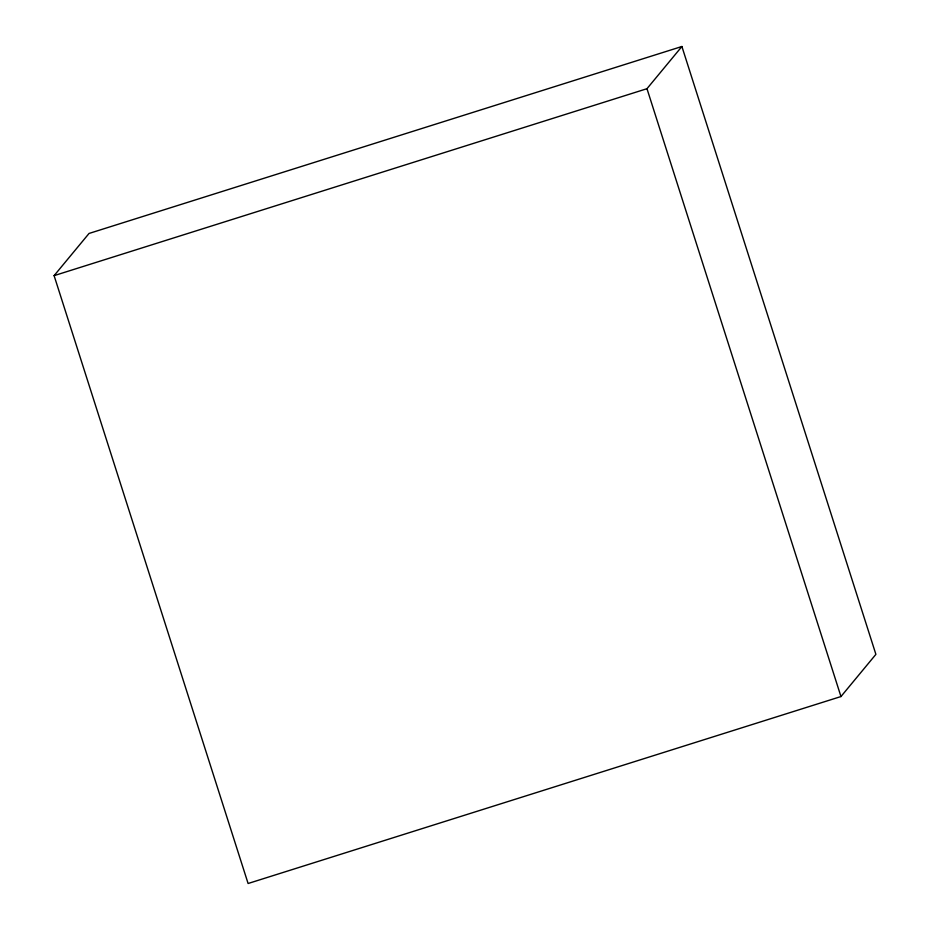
<?xml version="1.0" encoding="UTF-8"?>
<svg xmlns="http://www.w3.org/2000/svg" width="930" height="930" viewBox="0 0 930 930"><rect width="100%" height="100%" fill="white"/><g stroke="black" fill="none" stroke-linecap="round" stroke-linejoin="round"><path stroke-width="1.4" d="M54.103 275.64L89.036 233.453L681.899 46.5L875.897 654.36L840.964 696.547L248.101 883.5L54.103 275.64L646.978 88.699L681.899 46.5M646.978 88.699L840.964 696.547"/></g></svg>
